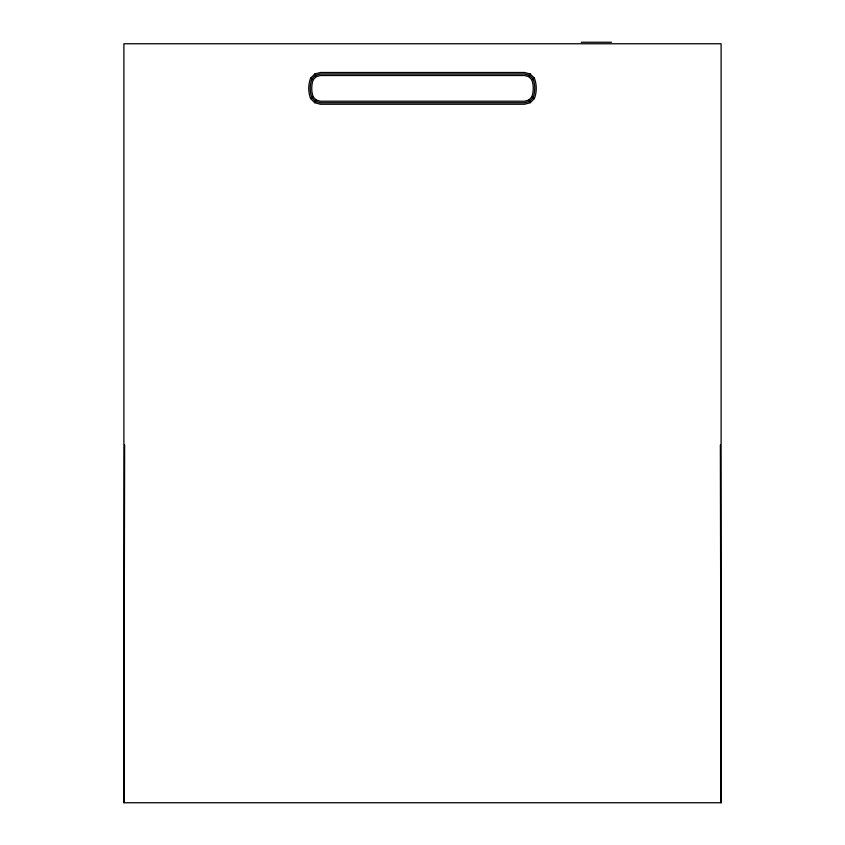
<?xml version="1.0" encoding="UTF-8"?>
<svg xmlns="http://www.w3.org/2000/svg" width="845" height="845" viewBox="0 0 845 845"><rect width="100%" height="100%" fill="white"/><g stroke="black" fill="none" stroke-linecap="round" stroke-linejoin="round"><path stroke-width="1.27" d="M123.898 802.75L123.898 43.76L721.102 43.76L721.102 802.75L123.898 802.75L124.637 444.977M314.773 102.72L320.445 104.241L524.555 104.241L530.227 102.72L534.378 98.569A28.624 28.624 0 0 0 534.378 78.162L530.227 74.011L524.555 72.49L320.445 72.49L314.773 74.011L310.622 78.162A28.624 28.624 0 0 0 310.622 98.569L314.773 102.72L316.283 100.101L320.445 101.22L524.555 101.22L528.716 100.101L531.758 97.059A25.646 25.646 0 0 0 531.758 79.673L528.716 76.631L524.555 75.511L320.445 75.511L316.283 76.631L313.241 79.673A25.646 25.646 0 0 0 313.241 97.059L316.283 100.101M528.716 76.631L530.227 74.011M310.622 98.569L313.241 97.059M531.758 79.673L534.378 78.162M581.254 42.25L611.495 42.25M531.758 97.059L534.378 98.569M310.622 78.162L313.241 79.673M528.716 100.101L530.227 102.72M314.773 74.011L316.283 76.631M720.362 444.977L721.102 802.75M315.534 75.321L311.932 78.912A27.135 27.135 0 0 0 311.932 97.809L315.534 101.411L320.445 102.731L524.555 102.731L529.466 101.411L533.068 97.809A27.135 27.135 0 0 0 533.068 78.912L529.466 75.321L524.555 74.001L320.445 74.001L315.534 75.321"/></g></svg>
